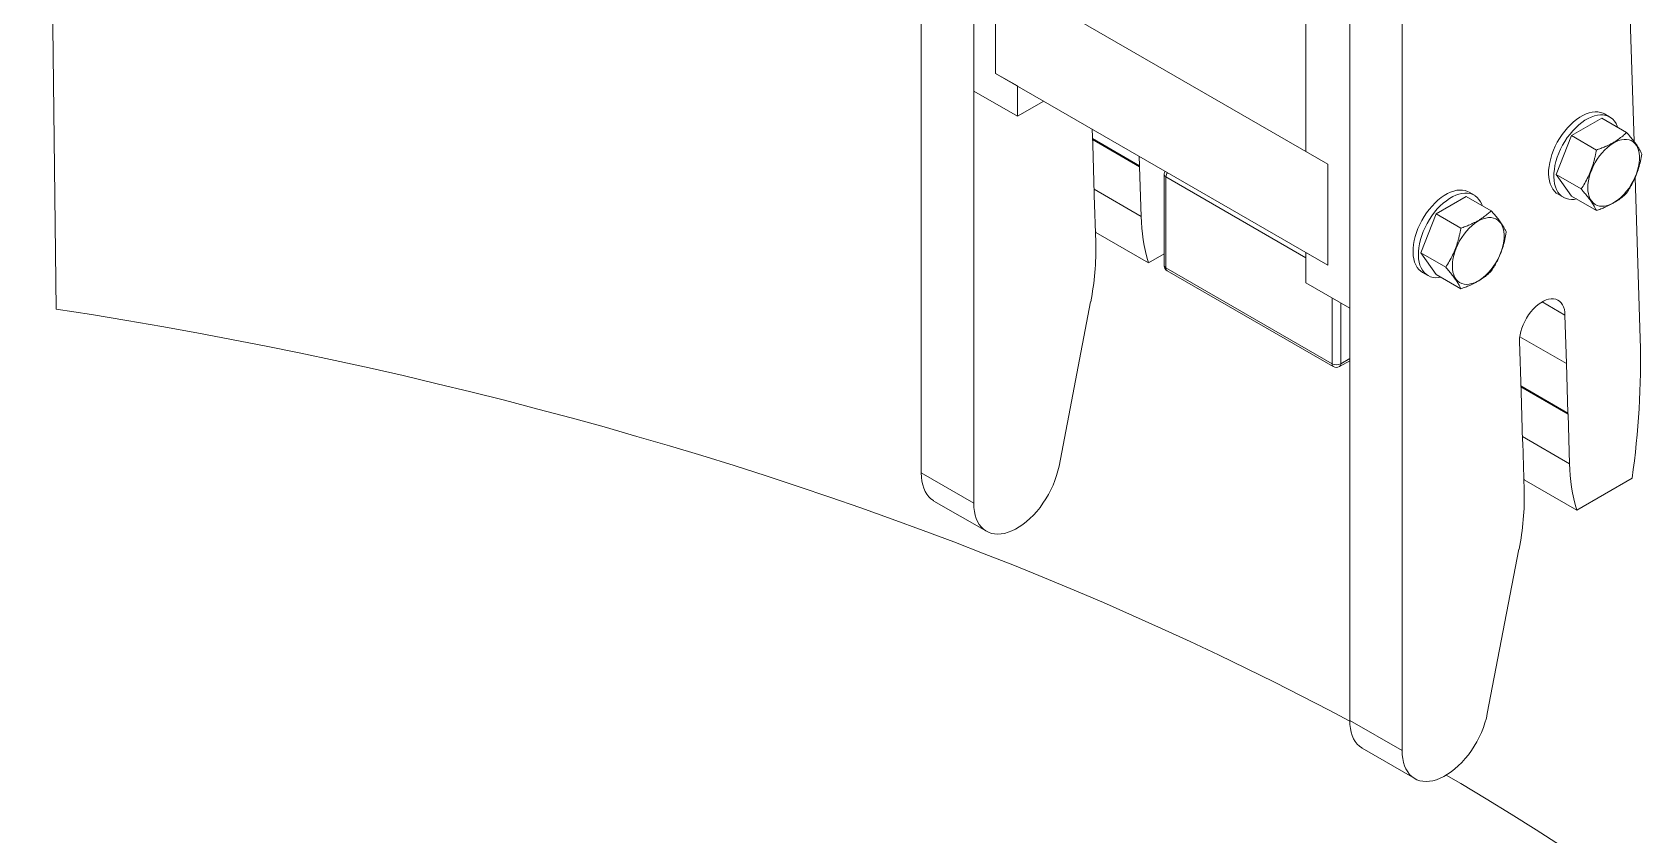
# Model space of a CAD drawing. Header units: millimetres. Extents: x -133 to 8217, y -787 to 7844.
# Drawn here: x 5841 to 7143, y 5138 to 5787 of the extents above; entities that cross this region are included whole.
import ezdxf

# ---------------------------------------------------------------- set-up
doc = ezdxf.new("R2010")
doc.units = ezdxf.units.MM
doc.header["$MEASUREMENT"] = 0
doc.layers.add('00_pen 0.20', color=4, linetype='Continuous')

msp = doc.modelspace()

# ---------------------------------------------------------------- linework, layer by layer
at = {"layer": '00_pen 0.20', "lineweight": 15}
for p, q in [((5860.6, 5562.8), (5841.1, 7235.7)), ((6560.3, 5430.2), (6560.3, 6090.2)), ((6602.7, 5739.1), (6602.7, 6065.7)), ((6602.7, 5405.7), (6602.7, 6065.7)), ((7129.9, 5917), (7136.8, 5698.3)), ((6871.4, 5690.1), (6871.4, 5910.6)), ((6906.8, 5230.1), (6906.8, 5890.2)), ((6906.8, 5563.6), (6906.8, 5890.2)), ((6949.2, 5205.6), (6949.2, 5865.7)), ((6620.4, 5753.4), (6620.4, 5835)), ((6620.4, 5835), (6889.1, 5679.9)), ((6620.4, 5753.4), (6638.1, 5743.2)), ((6620.4, 5753.4), (6889.1, 5598.3)), ((6638.1, 5718.7), (6638.1, 5743.2)), ((6638.1, 5718.7), (6602.7, 5739.1)), ((6659.3, 5730.9), (6638.1, 5718.7)), ((7110.7, 5717.2), (7086.2, 5703.1)), ((7130.8, 5705.6), (7110.7, 5717.2)), ((7117.2, 5718.1), (7112.9, 5720.6)), ((6698.5, 5708.3), (6698.9, 5695.9)), ((7086.2, 5703.1), (7073.9, 5671.5)), ((7106.3, 5691.4), (7086.2, 5703.1)), ((6736.9, 5678.6), (6698.7, 5700.6)), ((6698.8, 5699.8), (6736.9, 5677.8)), ((6698.9, 5695.9), (6700.1, 5655.9)), ((6889.1, 5679.9), (6871.4, 5690.1)), ((6736.9, 5678.6), (6736.6, 5686.3)), ((6736.9, 5677.8), (6736.9, 5678.6)), ((6738.2, 5637.7), (6736.9, 5677.8)), ((6889.1, 5598.3), (6889.1, 5679.9)), ((6756.7, 5671.6), (6756.7, 5598.1)), ((6758.1, 5669.6), (6758.1, 5596.1)), ((6871.4, 5604.2), (6758.1, 5669.6)), ((7094.1, 5659.9), (7073.9, 5671.5)), ((7073.9, 5671.5), (7086.2, 5654.1)), ((7137.7, 5669.4), (7141.8, 5538.6)), ((6738.2, 5637.7), (6700, 5659.7)), ((6700.1, 5655.9), (6700.2, 5655)), ((6700.2, 5655), (6701.4, 5616.5)), ((7001, 5653.9), (6976.6, 5639.8)), ((7021.2, 5642.3), (7001, 5653.9)), ((7007.6, 5654.8), (7003.3, 5657.3)), ((7075.4, 5655.6), (7079.7, 5653.2)), ((7106.3, 5642.4), (7086.2, 5654.1)), ((6976.6, 5639.8), (6964.3, 5608.2)), ((6996.7, 5628.1), (6976.6, 5639.8)), ((6701.5, 5624.7), (6701.1, 5626.2)), ((6744, 5600.2), (6701.5, 5624.7)), ((6756.7, 5607.5), (6744, 5600.2)), ((6871.4, 5584), (6871.4, 5608.5)), ((6889.1, 5598.3), (6871.4, 5608.5)), ((6984.5, 5596.6), (6964.3, 5608.2)), ((6964.3, 5608.2), (6976.6, 5590.8)), ((6758.1, 5596.1), (6892.5, 5518.5)), ((6759.2, 5593.8), (6893.5, 5516.3)), ((6965.8, 5592.3), (6970.1, 5589.9)), ((6996.7, 5579.2), (6976.6, 5590.8)), ((6871.4, 5584), (6906.8, 5563.6)), ((6697.2, 5568.6), (6671.7, 5435.7)), ((6892.5, 5518.5), (6892.5, 5571.8)), ((6899.5, 5567.7), (6899.5, 5518.5)), ((7062.5, 5568.5), (7080.9, 5557.9)), ((7082.1, 5518.6), (7080.9, 5557.9)), ((7044.1, 5536.7), (7045.4, 5495.9)), ((7082.1, 5518.6), (7044.3, 5540.4)), ((6898.5, 5516.3), (6906.8, 5521)), ((6899.5, 5518.5), (6906.8, 5522.7)), ((7083.3, 5478.5), (7082.1, 5518.6)), ((7045.2, 5500.6), (7083.3, 5478.5)), ((7083.4, 5477.7), (7045.2, 5499.8)), ((7045.4, 5495.9), (7046.6, 5455.8)), ((7083.4, 5477.7), (7083.3, 5478.5)), ((7084.6, 5437.7), (7083.4, 5477.7)), ((7046.5, 5459.7), (7084.6, 5437.7)), ((7046.6, 5455.8), (7046.7, 5455)), ((7046.7, 5455), (7047.9, 5416.4)), ((6602.7, 5405.7), (6560.3, 5430.2)), ((7048, 5424.6), (7047.6, 5426.2)), ((7048, 5424.6), (7090.4, 5400.1)), ((7135.2, 5426), (7090.4, 5400.1)), ((6570.5, 5407.5), (6613, 5383)), ((7043.7, 5368.6), (7018.1, 5235.6)), ((6906.8, 5230.1), (6949.2, 5205.6)), ((6917, 5207.5), (6959.5, 5183))]:
    msp.add_line(p, q, dxfattribs=at)
at = {"layer": '00_pen 0.20', "lineweight": 15, "flags": 128}
for points in [[(7075.4, 5655.6), (7073.9, 5656.6), (7072.3, 5658.1), (7071, 5659.8), (7069.9, 5661.8), (7068.9, 5664.1), (7068.3, 5666.5), (7067.8, 5669.2), (7067.7, 5672), (7067.7, 5675), (7068, 5678.1), (7068.6, 5681.4), (7069.4, 5684.6), (7070.4, 5687.9), (7071.6, 5691.2), (7073.1, 5694.5), (7074.7, 5697.7), (7076.6, 5700.8), (7078.6, 5703.9), (7080.7, 5706.7), (7083, 5709.4), (7085.4, 5711.9), (7087.8, 5714.1), (7090.3, 5716.2), (7092.9, 5717.9), (7095.4, 5719.4), (7098, 5720.6), (7100.5, 5721.5), (7103, 5722), (7105.3, 5722.3), (7107.6, 5722.2), (7109.7, 5721.8), (7111.7, 5721.1), (7112.9, 5720.6)], [(7090.1, 5651.8), (7088.4, 5651.5), (7086.1, 5651.4), (7083.9, 5651.6), (7081.8, 5652.2), (7079.9, 5653), (7078.1, 5654.2), (7076.6, 5655.6), (7075.2, 5657.4), (7074.1, 5659.4), (7073.2, 5661.6), (7072.5, 5664.1), (7072.1, 5666.7), (7071.9, 5669.6), (7072, 5672.6), (7072.3, 5675.7), (7072.8, 5678.9), (7073.6, 5682.2), (7074.6, 5685.5), (7075.9, 5688.8), (7077.3, 5692.1), (7079, 5695.3), (7080.8, 5698.4), (7082.8, 5701.4), (7085, 5704.3), (7087.2, 5706.9), (7089.6, 5709.4), (7092.1, 5711.7), (7094.6, 5713.7), (7097.1, 5715.5), (7099.7, 5717), (7102.2, 5718.1), (7104.7, 5719), (7107.2, 5719.6), (7109.6, 5719.8), (7111.8, 5719.8), (7114, 5719.4), (7116, 5718.7), (7117.8, 5717.7), (7119.5, 5716.4), (7120.9, 5714.8), (7122.2, 5712.9), (7123.2, 5710.8), (7123.6, 5709.7)], [(7099.4, 5660.9), (7099.5, 5663.6), (7099.9, 5666.5), (7100.5, 5669.4), (7101.4, 5672.4), (7102.5, 5675.3), (7103.8, 5678.3), (7105.3, 5681.2), (7107, 5684), (7108.9, 5686.6), (7110.9, 5689.1), (7113, 5691.4), (7115.2, 5693.5), (7117.4, 5695.3), (7119.7, 5696.8), (7122.1, 5698.1), (7124.3, 5699), (7126.6, 5699.7), (7128.7, 5700), (7130.8, 5700), (7132.7, 5699.6), (7134.5, 5699), (7136.1, 5698), (7137.5, 5696.7), (7138.8, 5695.1), (7139.7, 5693.3), (7140.5, 5691.2), (7141, 5688.9), (7141.3, 5686.4), (7141.3, 5683.7), (7141, 5680.9), (7140.5, 5678), (7139.7, 5675.1), (7138.8, 5672.1), (7137.5, 5669.1), (7136.1, 5666.2), (7134.5, 5663.4), (7132.7, 5660.6), (7130.8, 5658.1), (7128.7, 5655.7), (7126.6, 5653.5), (7124.3, 5651.5), (7122.1, 5649.9), (7119.7, 5648.4), (7117.4, 5647.3), (7115.2, 5646.5), (7113, 5646.1), (7110.9, 5645.9), (7108.9, 5646.1), (7107, 5646.6), (7105.3, 5647.4), (7103.8, 5648.6), (7102.5, 5650), (7101.4, 5651.7), (7100.5, 5653.7), (7099.9, 5655.9), (7099.5, 5658.3), (7099.4, 5660.9)], [(6965.8, 5592.3), (6964.3, 5593.4), (6962.7, 5594.8), (6961.4, 5596.5), (6960.2, 5598.5), (6959.3, 5600.8), (6958.7, 5603.3), (6958.2, 5605.9), (6958.1, 5608.8), (6958.1, 5611.8), (6958.4, 5614.9), (6959, 5618.1), (6959.8, 5621.4), (6960.8, 5624.7), (6962, 5628), (6963.5, 5631.2), (6965.1, 5634.4), (6967, 5637.6), (6969, 5640.6), (6971.1, 5643.4), (6973.4, 5646.1), (6975.8, 5648.6), (6978.2, 5650.9), (6980.7, 5652.9), (6983.3, 5654.7), (6985.8, 5656.1), (6988.4, 5657.3), (6990.9, 5658.2), (6993.4, 5658.8), (6995.7, 5659), (6998, 5659), (7000.1, 5658.6), (7002.1, 5657.9), (7003.3, 5657.3)], [(6980.5, 5588.5), (6978.8, 5588.2), (6976.5, 5588.1), (6974.3, 5588.4), (6972.2, 5588.9), (6970.3, 5589.8), (6968.5, 5590.9), (6967, 5592.4), (6965.6, 5594.1), (6964.5, 5596.1), (6963.6, 5598.3), (6962.9, 5600.8), (6962.5, 5603.5), (6962.3, 5606.3), (6962.4, 5609.3), (6962.7, 5612.4), (6963.2, 5615.6), (6964, 5618.9), (6965, 5622.2), (6966.3, 5625.5), (6967.7, 5628.8), (6969.4, 5632), (6971.2, 5635.1), (6973.2, 5638.1), (6975.4, 5641), (6977.6, 5643.7), (6980, 5646.2), (6982.5, 5648.4), (6985, 5650.4), (6987.5, 5652.2), (6990.1, 5653.7), (6992.6, 5654.9), (6995.1, 5655.8), (6997.6, 5656.3), (7000, 5656.6), (7002.2, 5656.5), (7004.4, 5656.1), (7006.4, 5655.4), (7008.2, 5654.4), (7009.9, 5653.1), (7011.3, 5651.5), (7012.6, 5649.6), (7013.6, 5647.5), (7014, 5646.4)], [(6989.8, 5597.6), (6989.9, 5600.3), (6990.3, 5603.2), (6990.9, 5606.1), (6991.8, 5609.1), (6992.9, 5612.1), (6994.2, 5615), (6995.7, 5617.9), (6997.4, 5620.7), (6999.3, 5623.3), (7001.3, 5625.8), (7003.4, 5628.1), (7005.6, 5630.2), (7007.8, 5632), (7010.1, 5633.6), (7012.5, 5634.8), (7014.7, 5635.8), (7017, 5636.4), (7019.1, 5636.7), (7021.2, 5636.7), (7023.1, 5636.4), (7024.9, 5635.7), (7026.5, 5634.7), (7027.9, 5633.4), (7029.2, 5631.9), (7030.1, 5630), (7030.9, 5627.9), (7031.4, 5625.6), (7031.7, 5623.1), (7031.7, 5620.5), (7031.4, 5617.7), (7030.9, 5614.8), (7030.1, 5611.8), (7029.2, 5608.8), (7027.9, 5605.9), (7026.5, 5602.9), (7024.9, 5600.1), (7023.1, 5597.4), (7021.2, 5594.8), (7019.1, 5592.4), (7017, 5590.2), (7014.7, 5588.3), (7012.5, 5586.6), (7010.1, 5585.2), (7007.8, 5584.1), (7005.6, 5583.3), (7003.4, 5582.8), (7001.3, 5582.6), (6999.3, 5582.8), (6997.4, 5583.3), (6995.7, 5584.2), (6994.2, 5585.3), (6992.9, 5586.7), (6991.8, 5588.4), (6990.9, 5590.4), (6990.3, 5592.6), (6989.9, 5595), (6989.8, 5597.6)], [(5860.6, 5562.8), (5889.1, 5558.3), (5917.6, 5553.6), (5945.9, 5548.6), (5974.2, 5543.5), (6002.3, 5538.2), (6030.4, 5532.7), (6058.3, 5527.1), (6086.1, 5521.2), (6113.8, 5515.1), (6141.3, 5508.9), (6168.7, 5502.4), (6196, 5495.8), (6223.2, 5489), (6250.2, 5481.9), (6277, 5474.8), (6303.7, 5467.4), (6330.3, 5459.8), (6356.7, 5452.1), (6382.9, 5444.2), (6409, 5436.1), (6434.9, 5427.8), (6460.6, 5419.3), (6486.2, 5410.7), (6511.5, 5401.9), (6536.7, 5392.9), (6561.7, 5383.7), (6586.5, 5374.4), (6611.1, 5364.9), (6635.6, 5355.3), (6659.8, 5345.4), (6683.8, 5335.4), (6707.6, 5325.3), (6731.2, 5314.9), (6754.6, 5304.5), (6777.7, 5293.8), (6800.7, 5283), (6823.4, 5272), (6845.9, 5260.9), (6868.1, 5249.7), (6890.2, 5238.2), (6906.8, 5229.4)], [(7080.9, 5557.9), (7080.7, 5560.3), (7080.4, 5562.5), (7079.7, 5564.5), (7078.9, 5566.3), (7077.8, 5567.8), (7076.6, 5569.1), (7075.1, 5570), (7073.4, 5570.7), (7071.7, 5571), (7069.8, 5571), (7067.7, 5570.7), (7065.7, 5570.1), (7063.5, 5569.1), (7061.4, 5567.9), (7059.3, 5566.4), (7057.2, 5564.6), (7055.2, 5562.6), (7053.3, 5560.4), (7051.5, 5558), (7049.9, 5555.5), (7048.4, 5552.8), (7047.1, 5550.1), (7046, 5547.3), (7045.2, 5544.6), (7044.6, 5541.9), (7044.2, 5539.2), (7044.1, 5536.7)], [(6570.5, 5407.5), (6570.1, 5407.8), (6568.1, 5409.2), (6566.3, 5410.9), (6564.8, 5413), (6563.4, 5415.3), (6562.3, 5417.8), (6561.4, 5420.6), (6560.8, 5423.6), (6560.4, 5426.8), (6560.3, 5430.2)], [(6671.7, 5435.7), (6670.8, 5431.9), (6669.7, 5428), (6668.4, 5424.2), (6666.9, 5420.4), (6665.1, 5416.6), (6663.2, 5412.8), (6661, 5409.2), (6658.7, 5405.7), (6656.3, 5402.3), (6653.7, 5399.1), (6651, 5396.1), (6648.2, 5393.3), (6645.3, 5390.8), (6642.4, 5388.5), (6639.4, 5386.5), (6636.4, 5384.7), (6633.4, 5383.3), (6630.5, 5382.2), (6627.6, 5381.3), (6624.8, 5380.9), (6622.1, 5380.7), (6619.5, 5380.9), (6617, 5381.3), (6614.7, 5382.2), (6612.5, 5383.3), (6610.5, 5384.7), (6608.8, 5386.5), (6607.2, 5388.5), (6605.8, 5390.8), (6604.7, 5393.3), (6603.9, 5396.1), (6603.2, 5399.1), (6602.8, 5402.3), (6602.7, 5405.7)], [(7018.1, 5235.6), (7017.3, 5231.9), (7016.2, 5228), (7014.9, 5224.2), (7013.3, 5220.3), (7011.6, 5216.5), (7009.6, 5212.8), (7007.5, 5209.2), (7005.2, 5205.7), (7002.8, 5202.3), (7000.2, 5199.1), (6997.5, 5196.1), (6994.6, 5193.3), (6991.8, 5190.8), (6988.8, 5188.5), (6985.9, 5186.5), (6982.9, 5184.7), (6979.9, 5183.3), (6977, 5182.1), (6974.1, 5181.3), (6971.3, 5180.8), (6968.6, 5180.7), (6966, 5180.8), (6963.5, 5181.3), (6961.2, 5182.1), (6959, 5183.3), (6957, 5184.7), (6955.2, 5186.4), (6953.7, 5188.5), (6952.3, 5190.8), (6951.2, 5193.3), (6950.3, 5196.1), (6949.7, 5199.1), (6949.3, 5202.3), (6949.2, 5205.6)], [(6917, 5207.5), (6916.6, 5207.8), (6914.6, 5209.2), (6912.8, 5210.9), (6911.3, 5213), (6909.9, 5215.2), (6908.8, 5217.8), (6907.9, 5220.6), (6907.3, 5223.6), (6906.9, 5226.8), (6906.8, 5230.1)], [(6984.9, 5185.8), (6996.7, 5178.9), (7017.2, 5166.6), (7037.5, 5154.2), (7057.6, 5141.6), (7077.4, 5128.9)]]:
    msp.add_lwpolyline(points, dxfattribs=at)
at = {"layer": '00_pen 0.20', "lineweight": 15}
for centre, radius, start, end in [((6761.7, 5671.6), 5, 147.9861, 180), ((6759.2, 5671.9), 2.51, 185.6948, 245.6253), ((6765.5, 5669.3), 7.34, 147.7859, 177.8324), ((6883.2, 5641), 145.1, 181.291, 196.3282), ((6483.4, 5611.2), 218.1, 348.7424, 1.3773), ((6761.7, 5598.1), 5, 180, 240.0027), ((6759.2, 5598.4), 2.51, 185.6948, 245.6253), ((6760.5, 5595.8), 2.4, 172.7442, 235.9436), ((6482.8, 5520.8), 659.2, 351.7267, 1.5465), ((6896, 5525.4), 7.69, 242.6097, 297.3903), ((6894.9, 5518.2), 2.4, 172.7442, 235.9436), ((6896, 5520.6), 5, 240.0027, 299.9973), ((6897.1, 5518.3), 2.46, 305.0133, 6.2988), ((7229.7, 5440.9), 145.1, 181.291, 196.3282), ((6829.9, 5411.2), 218.1, 348.7424, 1.3773)]:
    msp.add_arc(centre, radius, start, end, dxfattribs=at)
for points, knots in [([(7106.3, 5691.4), (7107.5, 5691.9), (7110, 5692.7), (7113, 5694), (7115.6, 5695.1), (7117.6, 5696.1), (7119.6, 5697.2), (7121.5, 5698.3), (7123.4, 5699.5), (7125.1, 5700.8), (7126.8, 5702), (7128.7, 5703.6), (7130, 5704.8), (7130.8, 5705.6)], [0, 0, 0, 0, 0.122462, 0.245235, 0.322023, 0.398939, 0.476282, 0.553781, 0.632924, 0.712223, 0.791947, 0.871791, 1, 1, 1, 1]), ([(7130.8, 5705.6), (7131.8, 5704.4), (7133.8, 5702.1), (7136.4, 5698.8), (7138.8, 5695.7), (7140.3, 5693.3), (7141.3, 5691.6), (7142, 5690.4), (7142.6, 5689.2), (7142.9, 5688.5), (7143.1, 5688.1)], [0, 0, 0, 0, 0.1676, 0.336091, 0.50835, 0.682321, 0.761467, 0.840739, 0.920328, 1, 1, 1, 1]), ([(7094.1, 5659.9), (7095, 5661.4), (7097, 5664.5), (7099.7, 5669.6), (7102, 5674.9), (7103.6, 5679.6), (7104.6, 5683.3), (7105.2, 5686), (7105.8, 5688.7), (7106.1, 5690.5), (7106.3, 5691.4)], [0, 0, 0, 0, 0.1676, 0.336091, 0.50835, 0.682321, 0.761467, 0.840739, 0.920328, 1, 1, 1, 1]), ([(7143.1, 5688.1), (7142.7, 5686.2), (7142, 5682.4), (7140.5, 5676.7), (7138.5, 5671.1), (7136.6, 5666.7), (7134.9, 5663.4), (7133.6, 5661), (7132.2, 5658.8), (7131.3, 5657.3), (7130.8, 5656.6)], [0, 0, 0, 0, 0.1676, 0.336091, 0.50835, 0.682321, 0.761467, 0.840739, 0.920328, 1, 1, 1, 1]), ([(7106.3, 5642.4), (7105.9, 5643.2), (7105.2, 5644.8), (7103.7, 5647.4), (7101.8, 5650.3), (7099.8, 5652.9), (7098.1, 5655.1), (7096.8, 5656.6), (7095.5, 5658.2), (7094.5, 5659.3), (7094.1, 5659.9)], [0, 0, 0, 0, 0.1676, 0.336091, 0.50835, 0.682321, 0.761467, 0.840739, 0.920328, 1, 1, 1, 1]), ([(7130.8, 5656.6), (7130, 5655.8), (7128.8, 5654.7), (7126.9, 5653.1), (7125.3, 5651.8), (7123.5, 5650.6), (7121.7, 5649.5), (7119.8, 5648.3), (7117.8, 5647.2), (7115.7, 5646.2), (7113.1, 5645), (7110, 5643.7), (7107.5, 5642.9), (7106.3, 5642.4)], [0, 0, 0, 0, 0.128209, 0.20511, 0.28211, 0.35946, 0.436949, 0.515995, 0.595209, 0.674911, 0.754765, 0.877207, 1, 1, 1, 1]), ([(6996.7, 5628.1), (6997.9, 5628.6), (7000.4, 5629.5), (7003.4, 5630.7), (7006, 5631.9), (7008, 5632.9), (7010, 5633.9), (7011.9, 5635.1), (7013.8, 5636.2), (7015.5, 5637.5), (7017.2, 5638.8), (7019.1, 5640.4), (7020.4, 5641.6), (7021.2, 5642.3)], [0, 0, 0, 0, 0.122462, 0.245235, 0.322023, 0.398939, 0.476282, 0.553781, 0.632924, 0.712223, 0.791947, 0.871791, 1, 1, 1, 1]), ([(7021.2, 5642.3), (7022.2, 5641.1), (7024.2, 5638.9), (7026.8, 5635.6), (7029.2, 5632.4), (7030.7, 5630), (7031.7, 5628.3), (7032.4, 5627.1), (7033, 5626), (7033.3, 5625.2), (7033.4, 5624.9)], [0, 0, 0, 0, 0.1676, 0.336091, 0.50835, 0.682321, 0.761467, 0.840739, 0.920328, 1, 1, 1, 1]), ([(6984.5, 5596.6), (6985.4, 5598.1), (6987.4, 5601.3), (6990.1, 5606.3), (6992.4, 5611.7), (6994, 5616.3), (6995, 5620), (6995.6, 5622.7), (6996.2, 5625.4), (6996.5, 5627.2), (6996.7, 5628.1)], [0, 0, 0, 0, 0.1676, 0.336091, 0.50835, 0.682321, 0.761467, 0.840739, 0.920328, 1, 1, 1, 1]), ([(7033.4, 5624.9), (7033.1, 5622.9), (7032.4, 5619.1), (7030.9, 5613.4), (7028.9, 5607.8), (7027, 5603.4), (7025.3, 5600.1), (7024, 5597.8), (7022.6, 5595.5), (7021.7, 5594), (7021.2, 5593.3)], [0, 0, 0, 0, 0.1676, 0.336091, 0.50835, 0.682321, 0.761467, 0.840739, 0.920328, 1, 1, 1, 1]), ([(6996.7, 5579.2), (6996.3, 5579.9), (6995.6, 5581.5), (6994.1, 5584.1), (6992.2, 5587), (6990.2, 5589.7), (6988.5, 5591.8), (6987.2, 5593.4), (6985.9, 5595), (6984.9, 5596), (6984.5, 5596.6)], [0, 0, 0, 0, 0.1676, 0.336091, 0.50835, 0.682321, 0.761467, 0.840739, 0.920328, 1, 1, 1, 1]), ([(7021.2, 5593.3), (7020.4, 5592.6), (7019.2, 5591.4), (7017.3, 5589.8), (7015.7, 5588.6), (7013.9, 5587.4), (7012.1, 5586.2), (7010.2, 5585), (7008.2, 5583.9), (7006.1, 5582.9), (7003.5, 5581.7), (7000.4, 5580.5), (6997.9, 5579.6), (6996.7, 5579.2)], [0, 0, 0, 0, 0.128209, 0.20511, 0.28211, 0.35946, 0.436949, 0.515995, 0.595209, 0.674911, 0.754765, 0.877207, 1, 1, 1, 1])]:
    msp.add_open_spline(points, degree=3, knots=knots, dxfattribs=at)

doc.saveas('drawing.dxf')
